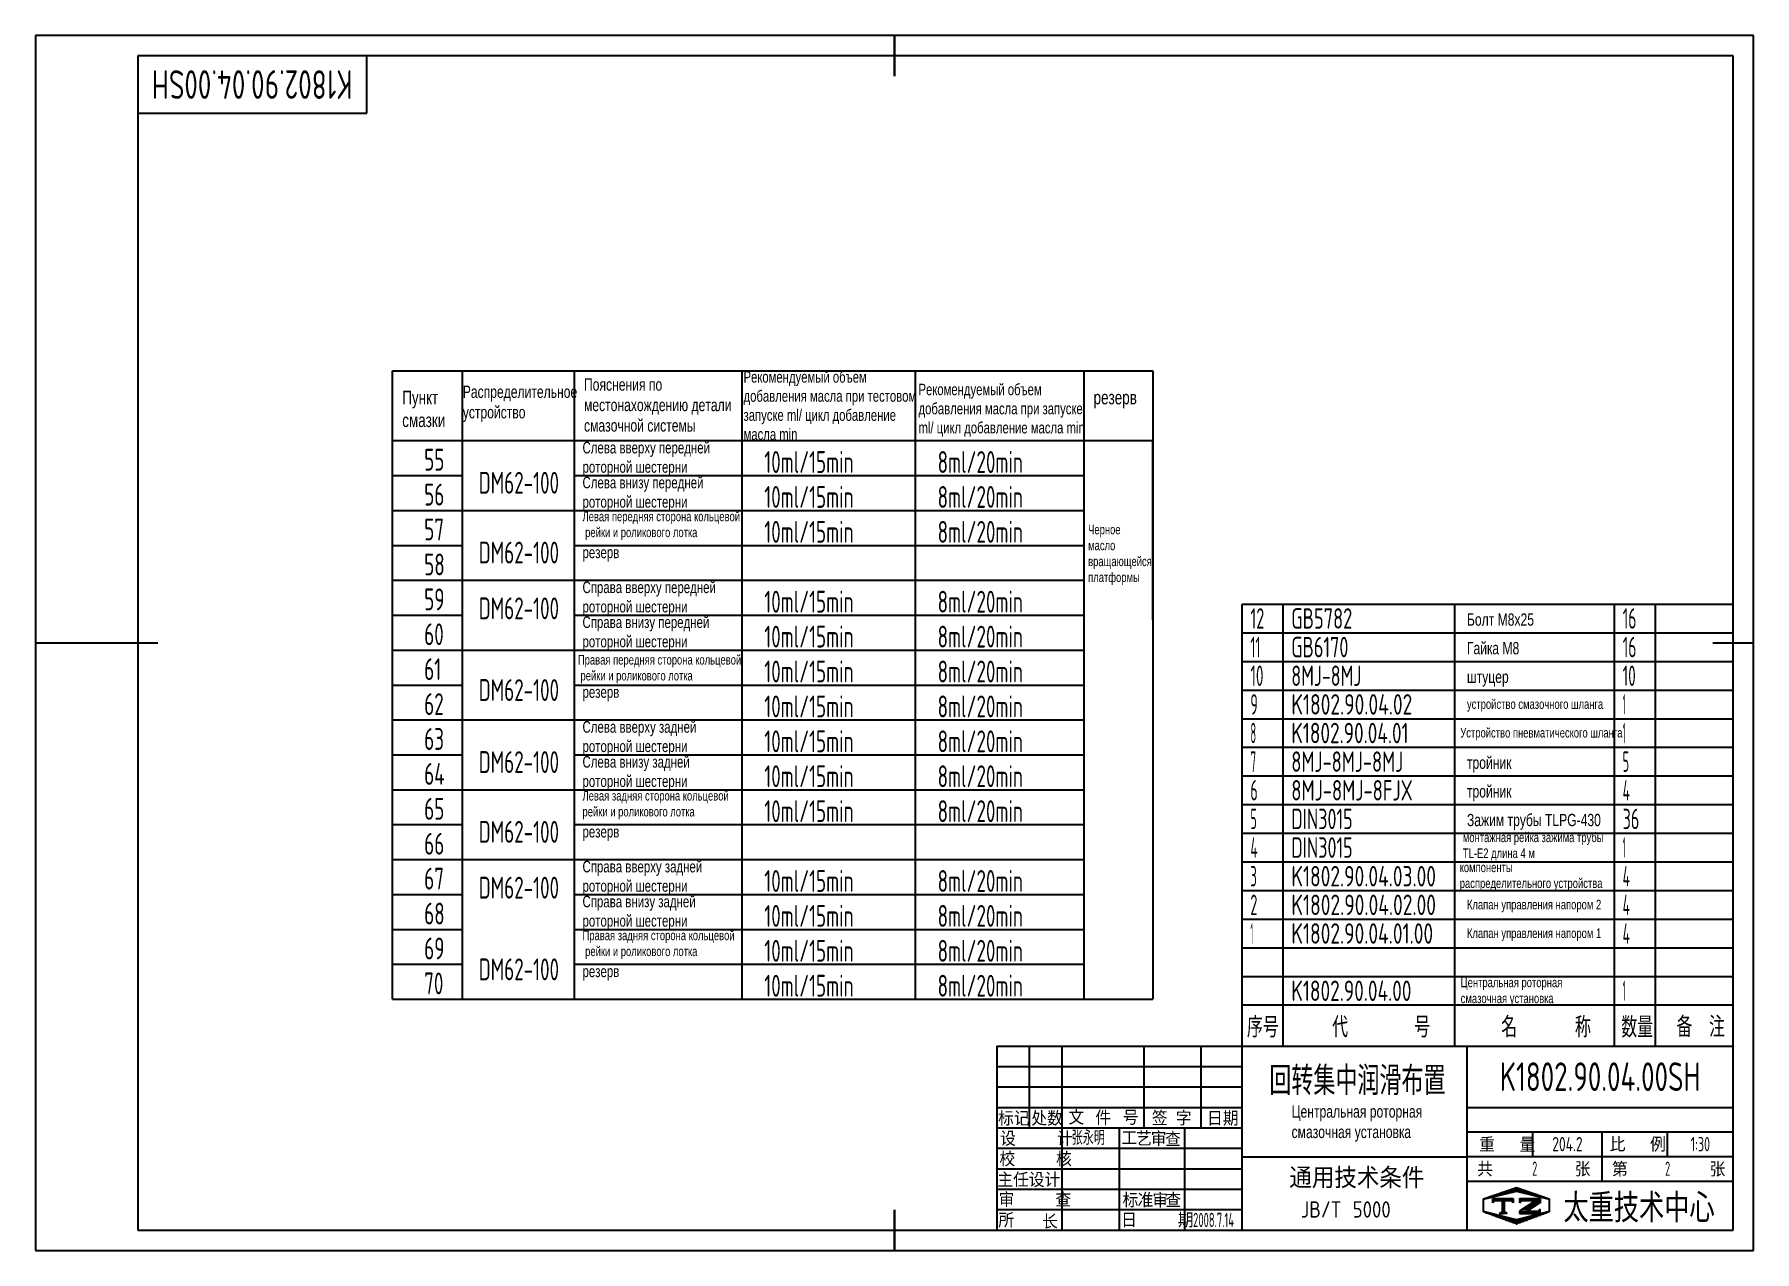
# Model space of a CAD drawing. Header units: millimetres. Extents: x -8 to 12608, y -8 to 8918.
import ezdxf
from ezdxf.enums import TextEntityAlignment as Align

# ---------------------------------------------------------------- set-up
doc = ezdxf.new("R2010")
doc.units = ezdxf.units.MM
doc.header["$LTSCALE"] = 300
doc.linetypes.add('F', pattern=[0.75, 0.5, -0.25])
for name, color, linetype in [('01', 7, 'Continuous'), ('02', 1, 'Continuous'), ('04', 2, 'F'), ('11', 3, 'Continuous'), ('THICK', 7, 'Continuous')]:
    doc.layers.add(name, color=color, linetype=linetype)
doc.styles.add('HZLIB', font='TXT', dxfattribs={"width": 0.8, "bigfont": 'hztxt.shx'})
doc.styles.get("Standard").update_dxf_attribs({"font": 'isocp', "width": 0.707, "bigfont": 'intecad.shx'})

# ---------------------------------------------------------------- blocks, each defined once
blk = doc.blocks.new('*X24')
at = {"color": 0}
for p, q in [((122.34, 4.5), (123.72, 4.5)), ((122.82, 4.8), (123.24, 4.8))]:
    blk.add_line(p, q, dxfattribs=at)
blk = doc.blocks.new('*X23')
at = {"color": 0}
for p, q in [((120.53, 7.8), (125.53, 7.8)), ((120.53, 7.5), (125.53, 7.5)), ((120.53, 7.2), (120.79, 7.2)), ((125.27, 7.2), (125.53, 7.2))]:
    blk.add_line(p, q, dxfattribs=at)
blk = doc.blocks.new('*X22')
at = {"color": 0}
for p, q in [((120.66, 8.7), (121.92, 8.7)), ((121.52, 9), (123.12, 9)), ((122.38, 9.3), (124.32, 9.3)), ((123.24, 9.6), (125.52, 9.6)), ((124.1, 9.9), (128.52, 9.9)), ((124.97, 10.2), (127.67, 10.2)), ((125.83, 10.5), (126.82, 10.5)), ((127.02, 9.6), (129.37, 9.6)), ((128.22, 9.3), (130.22, 9.3)), ((129.42, 9), (131.07, 9)), ((130.62, 8.7), (131.92, 8.7)), ((118.22, 7.8), (118.32, 7.8)), ((118.22, 7.5), (118.27, 7.5)), ((118.22, 7.2), (118.27, 7.2)), ((118.22, 6.9), (118.27, 6.9)), ((118.22, 6.6), (118.27, 6.6)), ((118.22, 6.3), (118.27, 6.3)), ((118.22, 6), (118.27, 6)), ((118.22, 5.7), (118.27, 5.7)), ((118.22, 5.4), (118.27, 5.4)), ((118.22, 5.1), (118.27, 5.1)), ((118.22, 4.8), (118.27, 4.8)), ((118.79, 4.5), (119.42, 4.5)), ((118.94, 8.1), (119.52, 8.1)), ((119.8, 8.4), (120.72, 8.4)), ((131.82, 8.4), (132.77, 8.4)), ((133.02, 8.1), (133.62, 8.1)), ((133.12, 4.5), (133.76, 4.5)), ((134.22, 7.8), (134.32, 7.8)), ((134.27, 7.5), (134.32, 7.5)), ((134.27, 7.2), (134.32, 7.2)), ((134.27, 6.9), (134.32, 6.9)), ((134.27, 6.6), (134.32, 6.6)), ((134.27, 6.3), (134.32, 6.3)), ((134.27, 6), (134.32, 6)), ((134.27, 5.7), (134.32, 5.7)), ((134.27, 5.4), (134.32, 5.4)), ((134.27, 5.1), (134.32, 5.1)), ((134.27, 4.8), (134.32, 4.8)), ((119.61, 4.2), (120.62, 4.2)), ((120.43, 3.9), (121.82, 3.9)), ((121.26, 3.6), (123.02, 3.6)), ((122.08, 3.3), (124.22, 3.3)), ((122.91, 3), (125.42, 3)), ((123.73, 2.7), (128.89, 2.7)), ((124.55, 2.4), (128.07, 2.4)), ((125.38, 2.1), (127.26, 2.1)), ((126.2, 1.8), (126.45, 1.8)), ((127.12, 3), (129.7, 3)), ((128.32, 3.3), (130.51, 3.3)), ((129.52, 3.6), (131.32, 3.6)), ((130.72, 3.9), (132.14, 3.9)), ((131.92, 4.2), (132.95, 4.2))]:
    blk.add_line(p, q, dxfattribs=at)
blk = doc.blocks.new('*X25')
at = {"color": 0}
for p, q in [((127.06, 7.8), (132.06, 7.8)), ((127.06, 7.5), (132.06, 7.5)), ((127.06, 7.2), (127.32, 7.2)), ((127.84, 5.4), (129.64, 5.4)), ((128.3, 5.7), (130.1, 5.7)), ((128.77, 6), (130.57, 6)), ((129.23, 6.3), (131.04, 6.3)), ((129.7, 6.6), (131.51, 6.6)), ((130.16, 6.9), (131.98, 6.9)), ((130.62, 7.2), (132.06, 7.2))]:
    blk.add_line(p, q, dxfattribs=at)
blk = doc.blocks.new('*X26')
at = {"color": 0}
for p, q in [((127.06, 4.8), (132.06, 4.8)), ((127.06, 4.5), (132.06, 4.5)), ((131.84, 5.1), (132.06, 5.1))]:
    blk.add_line(p, q, dxfattribs=at)
blk = doc.blocks.new('headb')
at = {"layer": 'THICK'}
for p, q in [((-180, 45), (-180, 0)), ((-180, 45), (0, 45)), ((-172, 44.98), (-172, 45)), ((-172, 25), (-172, 45)), ((-164, 0), (-164, 45)), ((-144, 25), (-144, 45)), ((-130, 25), (-130, 45)), ((-120, 0), (-120, 45)), ((-65, 0), (-65, 45)), ((0, 0), (0, 45)), ((-180, 30), (-120, 30)), ((-65, 30), (0, 30)), ((-180, 25), (-120, 25)), ((-150, 0), (-150, 25)), ((-134, 0), (-134, 25)), ((-65, 24), (0, 24)), ((-49, 18), (-49, 24)), ((-32, 12), (-32, 24)), ((-16, 18), (-16, 24)), ((-120, 17.93), (-65, 17.93)), ((-65, 18), (0, 18)), ((-65, 12), (0, 12)), ((-180, 0), (0, 0))]:
    blk.add_line(p, q, dxfattribs=at)
at = {"layer": 'THICK', "color": 3}
for p, q in [((-180, 40), (-120, 40)), ((-180, 35), (-120, 35)), ((-180, 20), (-120, 20)), ((-180, 15), (-120, 15)), ((-180, 10), (-120, 10)), ((-61.04, 7.61), (-52.93, 10.43)), ((-60.99, 7.54), (-52.99, 9.54)), ((-52.99, 9.54), (-44.99, 7.54)), ((-52.93, 10.43), (-44.93, 7.61)), ((-180, 5), (-120, 5)), ((-61.04, 4.46), (-61.04, 7.61)), ((-52.93, 1.51), (-61.04, 4.46)), ((-60.99, 4.54), (-60.99, 7.54)), ((-52.99, 2.54), (-60.99, 4.54)), ((-58.73, 6.7), (-58.73, 7.7)), ((-58.73, 7.7), (-53.73, 7.7)), ((-58.23, 7.2), (-58.73, 6.7)), ((-54.23, 7.2), (-58.23, 7.2)), ((-56.23, 4.69), (-57.2, 4.08)), ((-56.45, 7.2), (-56.45, 4.46)), ((-56.23, 7.2), (-56.23, 4.46)), ((-56.23, 4.69), (-55.26, 4.08)), ((-55.98, 7.2), (-55.98, 4.46)), ((-53.73, 6.7), (-54.23, 7.2)), ((-53.73, 7.7), (-53.73, 6.7)), ((-44.99, 4.54), (-52.99, 2.54)), ((-44.93, 4.46), (-52.93, 1.51)), ((-52.2, 7.7), (-52.2, 6.7)), ((-52.2, 7.7), (-47.2, 7.7)), ((-52.2, 6.7), (-51.7, 7.2)), ((-48.26, 7.2), (-52.2, 4.65)), ((-52.2, 4.65), (-52.2, 4.08)), ((-51.7, 7.2), (-48.26, 7.2)), ((-49.76, 5.07), (-50.52, 4.58)), ((-47.7, 4.58), (-50.52, 4.58)), ((-47.2, 6.71), (-49.76, 5.07)), ((-47.2, 5.08), (-47.7, 4.58)), ((-47.2, 7.7), (-47.2, 6.7)), ((-47.2, 4.08), (-47.2, 5.08)), ((-44.99, 7.54), (-44.99, 4.54)), ((-44.93, 7.61), (-44.93, 4.46)), ((-57.2, 4.08), (-56.23, 4.08)), ((-55.26, 4.08), (-56.23, 4.08)), ((-52.2, 4.08), (-47.2, 4.08))]:
    blk.add_line(p, q, dxfattribs=at)
for name in ['*X22', '*X23', '*X24', '*X25', '*X26']:
    blk.add_blockref(name, (-179.26, -0.24), dxfattribs=at)
at = {"insert": (-161.72, 24.32), "char_height": 3.5, "width": 10.6801, "attachment_point": 1}
blk.add_mtext('张永明', dxfattribs=at)
at = {"layer": 'THICK', "color": 3}
for s, height, p in [('文', 3.5, (-160.55, 27.69)), ('件', 3.5, (-153.97, 27.57)), ('标记', 3.5, (-175.84, 27.44)), ('处数', 3.5, (-167.69, 27.44)), ('号', 3.5, (-147.27, 27.57)), ('日期', 3.5, (-124.75, 27.41)), ('工', 3.5, (-147.58, 22.5)), ('艺', 3.5, (-144.03, 22.5)), ('审', 3.5, (-140.42, 22.5)), ('查', 3.5, (-136.94, 22.36)), ('共          张', 3.5, (-48.72, 15.02)), ('第          张', 3.5, (-15.74, 15.02)), ('通用技术条件', 5, (-91.97, 12.99)), ('标', 3.5, (-147.32, 7.46)), ('准', 3.5, (-143.65, 7.46)), ('审', 3.5, (-140.04, 7.46)), ('查', 3.5, (-136.84, 7.46)), ('所', 3.5, (-177.7, 2.53)), ('长', 3.5, (-167.02, 2.21))]:
    blk.add_text(s, height=height, dxfattribs=at).set_placement(p, align=Align.MIDDLE)
for s, p in [('签 字', (-142.1, 25.56)), ('设     计', (-179.18, 20.57)), ('重   量', (-62.07, 19.09)), ('比   例', (-30.16, 19.17)), ('校     核', (-179.36, 15.59)), ('主任设计', (-179.87, 10.5)), ('审     查', (-179.54, 5.64)), ('日     期', (-149.6, 0.66))]:
    blk.add_text(s, height=3.5, dxfattribs=at).set_placement(p)
at = {"layer": 'THICK', "color": 3, "width": 0.8}
blk.add_text('太重技术中心', height=7, dxfattribs=at).set_placement((-41.48, 1.9))
at = {"layer": 'THICK', "color": 3, "style": 'HZLIB', "width": 0.8}
blk.add_text('JB/T 5000', height=4, dxfattribs=at).set_placement((-105.63, 3.05))
blk = doc.blocks.new('*U28', base_point=(251.96, 168.31))
at = {"layer": '01'}
for p, q in [((251.96, 168.31), (251.96, 182.31)), ((195.96, 168.31), (251.96, 168.31))]:
    blk.add_line(p, q, dxfattribs=at)
blk = doc.blocks.new('*U29')
at = {"layer": '01', "const_width": 0.5}
for points in [[(210, 297), (210, 287)], [(0, 148.5), (30, 148.5)], [(420, 148.5), (410, 148.5)], [(210, 0), (210, 10)]]:
    blk.add_lwpolyline(points, dxfattribs=at)
at = {"layer": '01'}
for points in [[(415, 292), (25, 292)], [(25, 292), (25, 5)], [(415, 5), (415, 292)], [(25, 5), (415, 5)]]:
    blk.add_lwpolyline(points, dxfattribs=at)
at = {"layer": '02'}
for points in [[(420, 297), (0, 297)], [(0, 297), (0, 0)], [(420, 0), (420, 297)], [(0, 0), (420, 0)]]:
    blk.add_lwpolyline(points, dxfattribs=at)
blk = doc.blocks.new('*U30', base_point=(359.89, 98.08))
at = {"layer": '01'}
blk.add_line((239.89, 98.08), (239.89, 108.08), dxfattribs=at)
at = {"layer": '01', "color": 7}
for p, q in [((249.89, 98.08), (249.89, 108.08)), ((291.89, 98.08), (291.89, 108.08)), ((330.89, 98.08), (330.89, 108.08)), ((340.89, 98.08), (340.89, 108.08))]:
    blk.add_line(p, q, dxfattribs=at)
at = {"layer": 'THICK'}
for p, q in [((359.89, 108.08), (239.89, 108.08)), ((359.89, 98.08), (359.89, 108.08)), ((239.89, 98.08), (359.89, 98.08))]:
    blk.add_line(p, q, dxfattribs=at)
at = {"layer": '11', "width": 0.707}
for s, p in [('序号', (241.04, 100.17)), ('代        号', (261.87, 100.19)), ('名       称', (303.2, 100.18)), (' 数量', (330.53, 100.17)), ('备  注', (346.06, 100.24))]:
    blk.add_text(s, height=5, dxfattribs=at).set_placement(p)
blk = doc.blocks.new('*U31')
at = {"layer": '01'}
for p, q in [((0, -210), (0, 0)), ((3600, -210), (3600, 0))]:
    blk.add_line(p, q, dxfattribs=at)
at = {"layer": '02'}
for p, q in [((0, 0), (300, 0)), ((300, -210), (300, 0)), ((300, 0), (1560, 0)), ((1560, -210), (1560, 0)), ((1560, 0), (2730, 0)), ((2730, -210), (2730, 0)), ((2730, 0), (3030, 0)), ((3030, -210), (3030, 0)), ((3030, 0), (3600, 0))]:
    blk.add_line(p, q, dxfattribs=at)
blk = doc.blocks.new('*U32')
at = {"layer": '01'}
for p, q in [((0, -210), (0, 0)), ((3600, -210), (3600, 0))]:
    blk.add_line(p, q, dxfattribs=at)
at = {"layer": '02'}
for p, q in [((0, 0), (300, 0)), ((300, -210), (300, 0)), ((300, 0), (1560, 0)), ((1560, -210), (1560, 0)), ((1560, 0), (2730, 0)), ((2730, -210), (2730, 0)), ((2730, 0), (3030, 0)), ((3030, -210), (3030, 0)), ((3030, 0), (3600, 0))]:
    blk.add_line(p, q, dxfattribs=at)
blk = doc.blocks.new('*U33')
at = {"layer": '01'}
for p, q in [((0, -210), (0, 0)), ((3600, -210), (3600, 0))]:
    blk.add_line(p, q, dxfattribs=at)
at = {"layer": '02'}
for p, q in [((0, 0), (300, 0)), ((300, -210), (300, 0)), ((300, 0), (1560, 0)), ((1560, -210), (1560, 0)), ((1560, 0), (2730, 0)), ((2730, -210), (2730, 0)), ((2730, 0), (3030, 0)), ((3030, -210), (3030, 0)), ((3030, 0), (3600, 0))]:
    blk.add_line(p, q, dxfattribs=at)
blk = doc.blocks.new('*U34')
at = {"layer": '01'}
for p, q in [((0, -210), (0, 0)), ((3600, -210), (3600, 0))]:
    blk.add_line(p, q, dxfattribs=at)
at = {"layer": '02'}
for p, q in [((0, 0), (300, 0)), ((300, -210), (300, 0)), ((300, 0), (1560, 0)), ((1560, -210), (1560, 0)), ((1560, 0), (2730, 0)), ((2730, -210), (2730, 0)), ((2730, 0), (3030, 0)), ((3030, -210), (3030, 0)), ((3030, 0), (3600, 0))]:
    blk.add_line(p, q, dxfattribs=at)
blk = doc.blocks.new('*U35')
at = {"layer": '01'}
for p, q in [((0, -210), (0, 0)), ((3600, -210), (3600, 0))]:
    blk.add_line(p, q, dxfattribs=at)
at = {"layer": '02'}
for p, q in [((0, 0), (300, 0)), ((300, -210), (300, 0)), ((300, 0), (1560, 0)), ((1560, -210), (1560, 0)), ((1560, 0), (2730, 0)), ((2730, -210), (2730, 0)), ((2730, 0), (3030, 0)), ((3030, -210), (3030, 0)), ((3030, 0), (3600, 0))]:
    blk.add_line(p, q, dxfattribs=at)
blk = doc.blocks.new('*U36')
at = {"layer": '01'}
for p, q in [((0, -210), (0, 0)), ((3600, -210), (3600, 0))]:
    blk.add_line(p, q, dxfattribs=at)
at = {"layer": '02'}
for p, q in [((0, 0), (300, 0)), ((300, -210), (300, 0)), ((300, 0), (1560, 0)), ((1560, -210), (1560, 0)), ((1560, 0), (2730, 0)), ((2730, -210), (2730, 0)), ((2730, 0), (3030, 0)), ((3030, -210), (3030, 0)), ((3030, 0), (3600, 0))]:
    blk.add_line(p, q, dxfattribs=at)
blk = doc.blocks.new('*U37')
at = {"layer": '01'}
for p, q in [((0, -210), (0, 0)), ((3600, -210), (3600, 0))]:
    blk.add_line(p, q, dxfattribs=at)
at = {"layer": '02'}
for p, q in [((0, 0), (300, 0)), ((300, -210), (300, 0)), ((300, 0), (1560, 0)), ((1560, -210), (1560, 0)), ((1560, 0), (2730, 0)), ((2730, -210), (2730, 0)), ((2730, 0), (3030, 0)), ((3030, -210), (3030, 0)), ((3030, 0), (3600, 0))]:
    blk.add_line(p, q, dxfattribs=at)
blk = doc.blocks.new('*U38')
at = {"layer": '01'}
for p, q in [((0, -210), (0, 0)), ((3600, -210), (3600, 0))]:
    blk.add_line(p, q, dxfattribs=at)
at = {"layer": '02'}
for p, q in [((0, 0), (300, 0)), ((300, -210), (300, 0)), ((300, 0), (1560, 0)), ((1560, -210), (1560, 0)), ((1560, 0), (2730, 0)), ((2730, -210), (2730, 0)), ((2730, 0), (3030, 0)), ((3030, -210), (3030, 0)), ((3030, 0), (3600, 0))]:
    blk.add_line(p, q, dxfattribs=at)
blk = doc.blocks.new('*U39')
at = {"layer": '01'}
for p, q in [((0, -210), (0, 0)), ((3600, -210), (3600, 0))]:
    blk.add_line(p, q, dxfattribs=at)
at = {"layer": '02'}
for p, q in [((0, 0), (300, 0)), ((300, -210), (300, 0)), ((300, 0), (1560, 0)), ((1560, -210), (1560, 0)), ((1560, 0), (2730, 0)), ((2730, -210), (2730, 0)), ((2730, 0), (3030, 0)), ((3030, -210), (3030, 0)), ((3030, 0), (3600, 0))]:
    blk.add_line(p, q, dxfattribs=at)
blk = doc.blocks.new('*U40')
at = {"layer": '01'}
for p, q in [((0, -210), (0, 0)), ((3600, -210), (3600, 0))]:
    blk.add_line(p, q, dxfattribs=at)
at = {"layer": '02'}
for p, q in [((0, 0), (300, 0)), ((300, -210), (300, 0)), ((300, 0), (1560, 0)), ((1560, -210), (1560, 0)), ((1560, 0), (2730, 0)), ((2730, -210), (2730, 0)), ((2730, 0), (3030, 0)), ((3030, -210), (3030, 0)), ((3030, 0), (3600, 0))]:
    blk.add_line(p, q, dxfattribs=at)
blk = doc.blocks.new('*U41')
at = {"layer": '01'}
for p, q in [((0, -210), (0, 0)), ((3600, -210), (3600, 0))]:
    blk.add_line(p, q, dxfattribs=at)
at = {"layer": '02'}
for p, q in [((0, 0), (300, 0)), ((300, -210), (300, 0)), ((300, 0), (1560, 0)), ((1560, -210), (1560, 0)), ((1560, 0), (2730, 0)), ((2730, -210), (2730, 0)), ((2730, 0), (3030, 0)), ((3030, -210), (3030, 0)), ((3030, 0), (3600, 0))]:
    blk.add_line(p, q, dxfattribs=at)
blk = doc.blocks.new('*U42')
at = {"layer": '01'}
for p, q in [((0, -210), (0, 0)), ((3600, -210), (3600, 0))]:
    blk.add_line(p, q, dxfattribs=at)
at = {"layer": '02'}
for p, q in [((0, 0), (300, 0)), ((300, -210), (300, 0)), ((300, 0), (1560, 0)), ((1560, -210), (1560, 0)), ((1560, 0), (2730, 0)), ((2730, -210), (2730, 0)), ((2730, 0), (3030, 0)), ((3030, -210), (3030, 0)), ((3030, 0), (3600, 0))]:
    blk.add_line(p, q, dxfattribs=at)
blk = doc.blocks.new('*U43')
at = {"layer": '01'}
for p, q in [((0, -210), (0, 0)), ((3600, -210), (3600, 0))]:
    blk.add_line(p, q, dxfattribs=at)
at = {"layer": '02'}
for p, q in [((0, 0), (300, 0)), ((300, -210), (300, 0)), ((300, 0), (1560, 0)), ((1560, -210), (1560, 0)), ((1560, 0), (2730, 0)), ((2730, -210), (2730, 0)), ((2730, 0), (3030, 0)), ((3030, -210), (3030, 0)), ((3030, 0), (3600, 0))]:
    blk.add_line(p, q, dxfattribs=at)
blk = doc.blocks.new('*U44')
at = {"layer": '01'}
for p, q in [((0, -210), (0, 0)), ((0, 0), (300, 0)), ((300, 0), (1560, 0)), ((1560, 0), (2730, 0)), ((2730, 0), (3030, 0)), ((3030, 0), (3600, 0)), ((3600, -210), (3600, 0))]:
    blk.add_line(p, q, dxfattribs=at)
at = {"layer": '02'}
for p, q in [((300, -210), (300, 0)), ((1560, -210), (1560, 0)), ((2730, -210), (2730, 0)), ((3030, -210), (3030, 0))]:
    blk.add_line(p, q, dxfattribs=at)

msp = doc.modelspace()

# ---------------------------------------------------------------- linework, layer by layer
at = {"layer": '01'}
for p, q in [((2619, 1843), (2619, 6451)), ((2619, 6451), (8194, 6451)), ((3131, 1843), (3131, 6451)), ((3952, 6451), (3952, 1843)), ((5180, 6451), (5180, 1843)), ((6451, 6451), (6451, 1843)), ((7689, 6451), (7689, 1843)), ((8194, 6451), (8194, 1843)), ((2619, 5939), (8194, 5939)), ((8194, 4622), (8194, 5939))]:
    msp.add_line(p, q, dxfattribs=at)
at = {"layer": '01', "color": 7, "linetype": 'Continuous'}
for p, q in [((2619, 5939), (7689, 5939)), ((2619, 5939), (8194, 5939)), ((2619, 5939), (8194, 5939)), ((2619, 5939), (3131, 5939)), ((2619, 5939), (8194, 5939)), ((2619, 1843), (3131, 1843)), ((3131, 1843), (8194, 1843))]:
    msp.add_line(p, q, dxfattribs=at)
at = {"layer": '01'}
msp.add_point((12450, 1500), dxfattribs=at)
at = {"layer": '02', "color": 1, "linetype": 'Continuous'}
for p, q in [((2619, 5683), (3131, 5683)), ((3952, 5683), (7689, 5683)), ((2619, 5427), (7689, 5427)), ((2619, 5171), (3131, 5171)), ((3952, 5171), (7689, 5171)), ((2619, 4915), (3131, 4915)), ((3131, 4915), (7689, 4915)), ((2619, 4659), (3131, 4659)), ((3952, 4659), (7689, 4659)), ((2619, 4403), (7689, 4403)), ((2619, 4147), (3131, 4147)), ((3952, 4147), (7689, 4147)), ((2619, 3891), (3131, 3891)), ((3131, 3891), (7689, 3891)), ((2619, 3635), (3131, 3635)), ((3952, 3635), (7689, 3635)), ((2619, 3379), (7689, 3379)), ((2619, 3123), (3131, 3123)), ((3952, 3123), (7689, 3123)), ((2619, 2867), (3131, 2867)), ((3131, 2867), (7689, 2867)), ((2619, 2611), (3131, 2611)), ((3952, 2611), (7689, 2611)), ((2619, 2355), (3131, 2355)), ((3952, 2355), (7689, 2355)), ((2619, 2099), (3131, 2099)), ((3952, 2099), (7689, 2099))]:
    msp.add_line(p, q, dxfattribs=at)

# ---------------------------------------------------------------- block references
at = {"xscale": 30, "yscale": 30, "zscale": 30}
for name, p in [('*U30', (12450, 1500)), ('headb', (12450, 150))]:
    msp.add_blockref(name, p, dxfattribs=at)
at = {"layer": '02', "xscale": 30, "yscale": 30, "zscale": 30}
msp.add_blockref('*U29', (0, 0), dxfattribs=at)
at = {"layer": '02'}
for name, p in [('*U44', (8850, 4740)), ('*U43', (8850, 4530)), ('*U42', (8850, 4320)), ('*U41', (8850, 4110)), ('*U40', (8850, 3900)), ('*U39', (8850, 3690)), ('*U38', (8850, 3480)), ('*U37', (8850, 3270)), ('*U36', (8850, 3060)), ('*U35', (8850, 2850)), ('*U34', (8850, 2640)), ('*U33', (8850, 2430)), ('*U32', (8850, 2220)), ('*U31', (8850, 2010))]:
    msp.add_blockref(name, p, dxfattribs=at)
at = {"layer": '04', "xscale": 30, "yscale": 30, "zscale": 30}
msp.add_blockref('*U28', (2430, 8340), dxfattribs=at)

# ---------------------------------------------------------------- texts
at = {"layer": '02', "attachment_point": 1}
for s, insert, char_height, width in [('{\\fArial|b0|i0|c204|p34;\\C3;Рекомендуемый объем \\fArial|b0|i0|c0|p34;\\P\\fArial|b0|i0|c204|p34;добавления масла при тестовом запуске ml/ цикл добавление \\fArial|b0|i0|c0|p34;\\P\\fArial|b0|i0|c204|p34;масла min}', (5193, 6448), 84, 1557.55), ('{\\fArial|b0|i0|c204|p34;\\C3;Распределительное устройство}', (3134, 6342), 90, 966.21), ('{\\fArial|b0|i0|c204|p34;\\C3;Пояснения по\\fArial|b0|i0|c0|p34;\\P\\fArial|b0|i0|c204|p34;местонахождению детали смазочной системы}', (4023, 6395), 90, 1525.87), ('{\\fArial|b0|i0|c204|p34;\\C3;Рекомендуемый объем добавления масла при запуске ml/ цикл добавление масла min}', (6476, 6356), 84, 1319.96), ('{\\fArial|b0|i0|c204|p34;\\C3;Пункт \\fArial|b0|i0|c0|p34;\\P\\fArial|b0|i0|c204|p34;смазки}', (2690, 6305), 100, 596.62), ('{\\fArial|b0|i0|c204|p34;\\C3;резерв}', (7760, 6305), 100, 596.62), ('{\\fArial|b0|i0|c204|p34;\\C3;Слева вверху передней роторной шестерни}', (4012, 5930), 85, 966.21), ('{\\fArial|b0|i0|c204|p34;\\C3;Слева внизу передней роторной шестерни}', (4012, 5674), 85, 966.21), ('{\\fArial|b0|i0|c204|p34;\\C3;Левая передняя сторона кольцевой\\fArial|b0|i0|c0|p34;\\P\\fArial|b0|i0|c204|p34; рейки и роликового лотка}', (4012, 5418), 70, 1421.51), ('{\\fArial|b0|i0|c204|p34;\\C3;резерв}', (4012, 5162), 85, 966.21), ('{\\fArial|b0|i0|c204|p34;\\C3;Справа вверху передней роторной шестерни}', (4012, 4906), 85, 1069.41), ('{\\fArial|b0|i0|c204|p34;\\C3;Болт M8x25}', (10498, 4672), 90, 1055.39), ('{\\fArial|b0|i0|c204|p34;\\C3;Справа внизу передней роторной шестерни}', (4012, 4650), 85, 966.21), ('{\\fArial|b0|i0|c204|p34;\\C3;Гайка М8}', (10498, 4462), 90, 1055.39), ('{\\fArial|b0|i0|c204|p34;\\C3;Правая передняя сторона кольцевой\\fArial|b0|i0|c0|p34;\\P\\fArial|b0|i0|c204|p34; рейки и роликового лотка}', (3978, 4367), 70, 1445.95), ('{\\fArial|b0|i0|c204|p34;\\C3;штуцер}', (10498, 4252), 90, 1055.39), ('{\\fArial|b0|i0|c204|p34;\\C3;резерв}', (4012, 4138), 85, 966.21), ('{\\fArial|b0|i0|c204|p34;\\C3;устройство смазочного шланга}', (10498, 4042), 70, 1304.91), ('{\\fArial|b0|i0|c204|p34;\\C3;Слева вверху задней роторной шестерни}', (4012, 3882), 85, 966.21), ('{\\fArial|b0|i0|c204|p34;\\C3;Устройство пневматического шланга}', (10449, 3832), 70, 1207.06), ('{\\fArial|b0|i0|c204|p34;\\C3;Слева внизу задней роторной шестерни}', (4012, 3626), 85, 966.21), ('{\\fArial|b0|i0|c204|p34;\\C3;тройник}', (10498, 3622), 90, 1055.39), ('{\\fArial|b0|i0|c204|p34;\\C3;тройник}', (10498, 3412), 90, 1055.39), ('{\\fArial|b0|i0|c204|p34;\\C3;Левая задняя сторона кольцевой \\fArial|b0|i0|c0|p34;\\P\\fArial|b0|i0|c204|p34;рейки и роликового лотка}', (4012, 3370), 70, 1321.41), ('{\\fArial|b0|i0|c204|p34;\\C3;Зажим трубы TLPG-430}', (10498, 3202), 90, 1055.39), ('{\\fArial|b0|i0|c204|p34;\\C3;резерв}', (4012, 3114), 85, 966.21), ('{\\fArial|b0|i0|c204|p34;\\C3;монтажная рейка зажима трубы TL-E2 длина 4 м}', (10468, 3065), 70, 1055.39), ('{\\fArial|b0|i0|c204|p34;\\C3;Справа вверху задней роторной шестерни}', (4012, 2858), 85, 966.21), ('{\\fArial|b0|i0|c204|p34;\\C3;компоненты распределительного устройства}', (10445, 2845), 70, 1068.73), ('{\\fArial|b0|i0|c204|p34;\\C3;Справа внизу задней роторной шестерни}', (4012, 2602), 85, 966.21), ('{\\fArial|b0|i0|c204|p34;\\C3;Клапан управления напором \\fArial|b0|i0|c0|p34;2}', (10498, 2572), 70, 1055.39), ('{\\fArial|b0|i0|c204|p34;\\C3;Правая задняя сторона кольцевой\\fArial|b0|i0|c0|p34;\\P\\fArial|b0|i0|c204|p34; рейки и роликового лотка}', (4012, 2346), 70, 1390.55), ('{\\fArial|b0|i0|c204|p34;\\C3;Клапан управления напором \\fArial|b0|i0|c0|p34;1}', (10498, 2362), 70, 1055.39), ('{\\fArial|b0|i0|c204|p34;\\C3;резерв}', (4012, 2090), 85, 966.21), ('{\\fArial|b0|i0|c204|p34;\\C3;Центральная роторная смазочная установка}', (10452, 2001), 70, 1055.39), ('{\\fArial|b0|i0|c204|p34;\\C3;Центральная роторная смазочная установка}', (9212, 1065), 90, 1055.39)]:
    msp.add_mtext(s, dxfattribs=dict(at, insert=insert, char_height=char_height, width=width))
at = {"layer": '11', "width": 0.696457}
msp.add_text('K1802.90.04.00SH', height=210, rotation=180, dxfattribs=at).set_placement((2326, 8655), (854, 8655), align=Align.FIT)
at = {"layer": '11', "color": 3, "linetype": 'Continuous', "width": 0.707}
for s, p in [('55', (2851, 5719)), ('10ml/15min', (5345, 5702)), ('8ml/20min', (6616, 5702)), ('DM62-100', (3251, 5550)), ('56', (2851, 5463)), ('10ml/15min', (5345, 5446)), ('8ml/20min', (6616, 5446)), ('57', (2851, 5207)), ('10ml/15min', (5345, 5190)), ('8ml/20min', (6616, 5190)), ('DM62-100', (3251, 5038)), ('58', (2851, 4951)), ('59', (2851, 4695)), ('10ml/15min', (5345, 4678)), ('8ml/20min', (6616, 4678)), ('DM62-100', (3251, 4629)), ('60', (2851, 4439)), ('10ml/15min', (5345, 4422)), ('8ml/20min', (6616, 4422)), ('61', (2851, 4183)), ('10ml/15min', (5345, 4166)), ('8ml/20min', (6616, 4166)), ('DM62-100', (3251, 4030)), ('62', (2851, 3927)), ('10ml/15min', (5345, 3910)), ('8ml/20min', (6616, 3910)), ('63', (2851, 3671)), ('10ml/15min', (5345, 3654)), ('8ml/20min', (6616, 3654)), ('DM62-100', (3251, 3502)), ('64', (2851, 3415)), ('10ml/15min', (5345, 3398)), ('8ml/20min', (6616, 3398)), ('65', (2851, 3159)), ('10ml/15min', (5345, 3142)), ('8ml/20min', (6616, 3142)), ('66', (2851, 2903)), ('DM62-100', (3251, 2990)), ('67', (2851, 2647)), ('10ml/15min', (5345, 2630)), ('8ml/20min', (6616, 2630)), ('DM62-100', (3251, 2581)), ('68', (2851, 2391)), ('10ml/15min', (5345, 2374)), ('8ml/20min', (6616, 2374)), ('69', (2851, 2135)), ('10ml/15min', (5345, 2118)), ('8ml/20min', (6616, 2118)), ('70', (2851, 1879)), ('DM62-100', (3251, 1982)), ('10ml/15min', (5345, 1862)), ('8ml/20min', (6616, 1862))]:
    msp.add_text(s, height=160, dxfattribs=at).set_placement(p)
at = {"layer": '11'}
for s, height, width, p, p2 in [('12', 150, 0.611465, (8910, 4560), (9012, 4560)), ('GB5782', 150, 0.690888, (9210, 4560), (9657, 4560)), ('16', 150, 0.610556, (11640, 4560), (11741, 4560)), ('11', 150, 0.582235, (8910, 4350), (8984, 4350)), ('GB6170', 150, 0.689857, (9210, 4350), (9629, 4350)), ('16', 150, 0.610556, (11640, 4350), (11741, 4350)), ('10', 150, 0.606076, (8910, 4140), (9006, 4140)), ('8MJ-8MJ', 150, 0.685754, (9210, 4140), (9723, 4140)), ('10', 150, 0.606076, (11640, 4140), (11736, 4140)), ('9', 150, 0.579528, (8910, 3930), (8964, 3930)), ('K1802.90.04.02', 150, 0.694551, (9210, 3930), (10097, 3930)), ('1', 150, 0.404, (11640, 3930), (11661, 3930)), ('8', 150, 0.514182, (8910, 3720), (8952, 3720)), ('K1802.90.04.01', 150, 0.694159, (9210, 3720), (10070, 3720)), ('1', 150, 0.404, (11640, 3720), (11661, 3720)), ('7', 150, 0.514182, (8910, 3510), (8952, 3510)), ('8MJ-8MJ-8MJ', 150, 0.693561, (9210, 3510), (10031, 3510)), ('5', 150, 0.527686, (11640, 3510), (11687, 3510)), ('6', 150, 0.600695, (8910, 3300), (8964, 3300)), ('8MJ-8MJ-8FJX', 150, 0.694596, (9210, 3300), (10101, 3300)), ('4', 150, 0.543846, (11640, 3300), (11693, 3300)), ('5', 150, 0.527686, (8910, 3090), (8957, 3090)), ('DIN3015', 150, 0.682851, (9210, 3090), (9660, 3090)), ('36', 150, 0.625398, (11640, 3090), (11762, 3090)), ('4', 150, 0.543846, (8910, 2880), (8963, 2880)), ('DIN3015', 150, 0.682851, (9210, 2880), (9660, 2880)), ('1', 150, 0.404, (11640, 2880), (11661, 2880)), ('3', 150, 0.527686, (8910, 2670), (8957, 2670)), ('K1802.90.04.03.00', 150, 0.696561, (9210, 2670), (10271, 2670)), ('4', 150, 0.543846, (11640, 2670), (11693, 2670)), ('2', 150, 0.562593, (8910, 2460), (8961, 2460)), ('K1802.90.04.02.00', 150, 0.696561, (9210, 2460), (10271, 2460)), ('4', 150, 0.543846, (11640, 2460), (11693, 2460)), ('1', 150, 0.404, (8910, 2250), (8931, 2250)), ('K1802.90.04.01.00', 150, 0.696352, (9210, 2250), (10250, 2250)), ('4', 150, 0.543846, (11640, 2250), (11693, 2250)), ('K1802.90.04.00', 150, 0.694463, (9210, 1830), (10091, 1830)), ('1', 150, 0.404, (11640, 1830), (11661, 1830)), ('回转集中润滑布置', 210, 1.066767, (9049, 1140), (10341, 1140)), ('K1802.90.04.00SH', 210, 0.696457, (10739, 1170), (12211, 1170)), ('204.2', 105, 0.678674, (11124, 728), (11346, 728)), ('1:30', 105, 0.655288, (12139, 728), (12281, 728)), ('2', 105, 0.562593, (10977, 548), (11013, 548)), ('2', 105, 0.562593, (11952, 548), (11988, 548)), ('2008.7.14', 105, 0.544218, (8490, 172), (8790, 172))]:
    msp.add_text(s, height=height, dxfattribs=dict(at, width=width)).set_placement(p, p2, align=Align.FIT)
at = {"layer": '11', "color": 3, "linetype": 'Continuous', "insert": (7720, 5322), "char_height": 70, "width": 315.5, "attachment_point": 1}
msp.add_mtext('{\\fArial|b0|i0|c204|p34;Черное масло вращающейся платформы}', dxfattribs=at)

doc.saveas('drawing.dxf')
